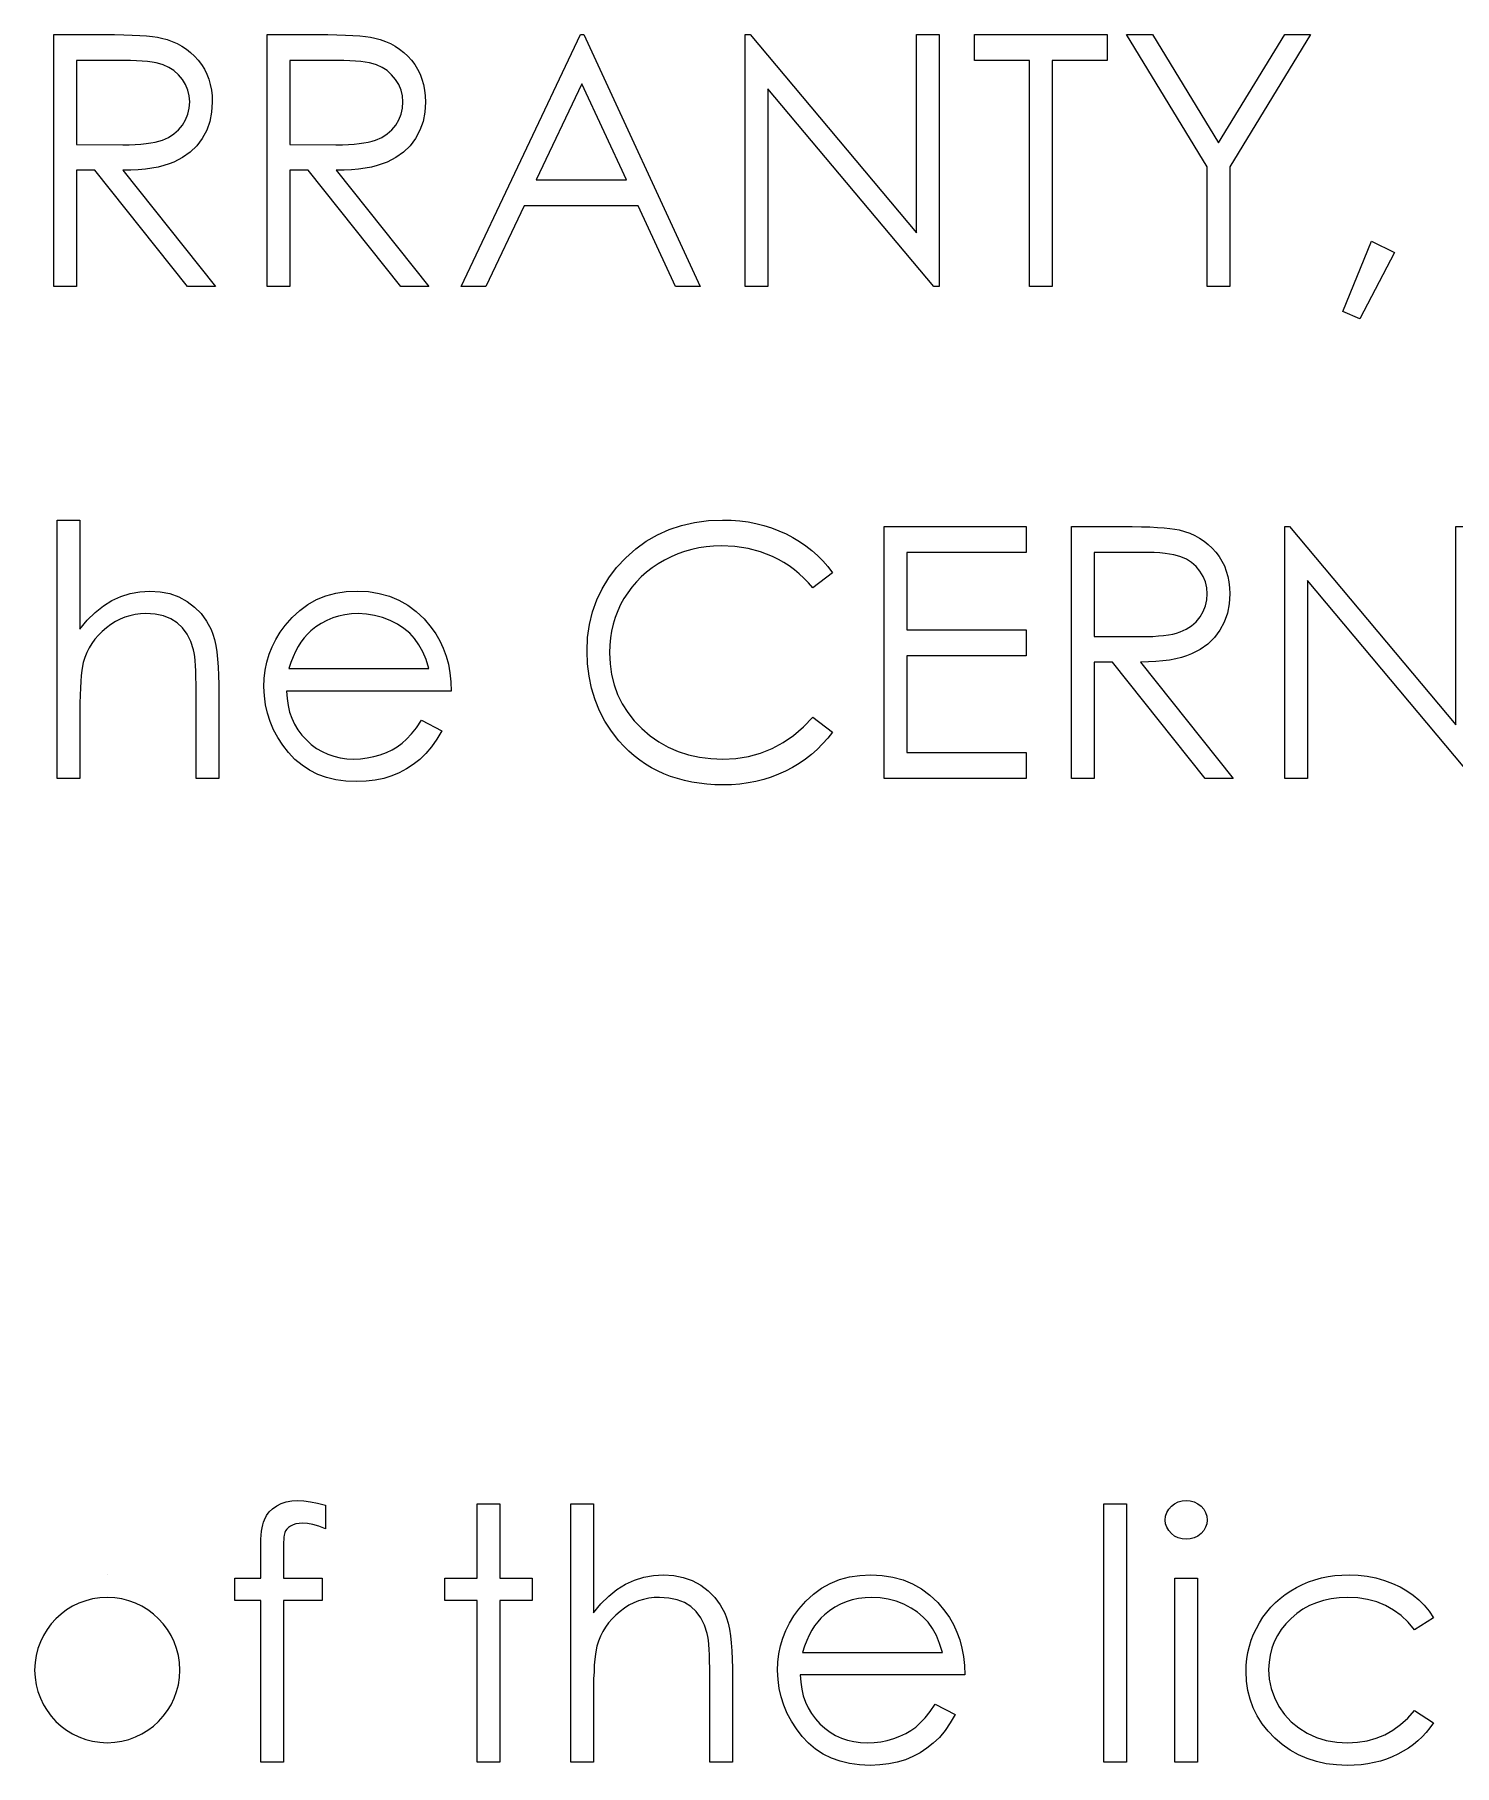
# Model space of a CAD drawing. Header units: millimetres. Extents: x -27 to 266, y -7 to 117.
# Drawn here: x 0.45 to 20.18, y 65.64 to 89.68 of the extents above; entities that cross this region are included whole.
import ezdxf

# ---------------------------------------------------------------- set-up
doc = ezdxf.new("R2010")
doc.units = ezdxf.units.MM

msp = doc.modelspace()

# ---------------------------------------------------------------- linework, layer by layer
at = {"color": 7, "linetype": 'Continuous'}
msp.add_line((1.466, 68.284), (1.466, 68.284), dxfattribs=at)
at = {"color": 7, "linetype": 'Continuous', "flags": 128}
for points in [[(0.724, 89.681), (1.424, 89.681), (1.424, 89.681), (1.565, 89.681), (1.694, 89.679), (1.81, 89.674), (1.915, 89.67), (2.008, 89.663), (2.09, 89.655), (2.16, 89.645), (2.217, 89.634), (2.217, 89.634), (2.294, 89.613), (2.367, 89.588), (2.436, 89.557), (2.501, 89.521), (2.563, 89.48), (2.621, 89.433), (2.676, 89.382), (2.726, 89.325), (2.773, 89.265), (2.813, 89.2), (2.846, 89.133), (2.874, 89.062), (2.895, 88.988), (2.911, 88.911), (2.92, 88.83), (2.923, 88.745), (2.923, 88.745), (2.914, 88.606), (2.888, 88.476), (2.845, 88.354), (2.784, 88.24), (2.708, 88.138), (2.617, 88.049), (2.51, 87.973), (2.39, 87.91), (2.322, 87.884), (2.25, 87.861), (2.17, 87.842), (2.085, 87.826), (1.993, 87.814), (1.895, 87.805), (1.792, 87.799), (1.682, 87.797), (1.682, 87.797), (2.967, 86.181), (2.967, 86.181), (2.579, 86.181), (2.579, 86.181), (1.293, 87.797), (1.293, 87.797), (1.038, 87.797), (1.038, 87.797), (1.038, 86.181), (1.038, 86.181), (0.724, 86.181), (0.724, 86.181), (0.724, 89.681)], [(3.685, 89.681), (4.386, 89.681), (4.386, 89.681), (4.526, 89.681), (4.655, 89.679), (4.771, 89.674), (4.877, 89.67), (4.97, 89.663), (5.051, 89.655), (5.121, 89.645), (5.179, 89.634), (5.179, 89.634), (5.255, 89.613), (5.328, 89.588), (5.398, 89.557), (5.463, 89.521), (5.524, 89.48), (5.583, 89.433), (5.637, 89.382), (5.688, 89.325), (5.734, 89.265), (5.774, 89.2), (5.808, 89.133), (5.835, 89.062), (5.857, 88.988), (5.872, 88.911), (5.881, 88.83), (5.884, 88.745), (5.884, 88.745), (5.876, 88.606), (5.85, 88.476), (5.806, 88.354), (5.746, 88.24), (5.67, 88.138), (5.578, 88.049), (5.472, 87.973), (5.351, 87.91), (5.284, 87.884), (5.211, 87.861), (5.132, 87.842), (5.046, 87.826), (4.954, 87.814), (4.857, 87.805), (4.753, 87.799), (4.643, 87.797), (4.643, 87.797), (5.929, 86.181), (5.929, 86.181), (5.541, 86.181), (5.541, 86.181), (4.255, 87.797), (4.255, 87.797), (4, 87.797), (4, 87.797), (4, 86.181), (4, 86.181), (3.685, 86.181), (3.685, 86.181), (3.685, 89.681)], [(8.083, 89.681), (9.698, 86.181), (9.698, 86.181), (9.357, 86.181), (9.357, 86.181), (8.839, 87.303), (8.839, 87.303), (7.253, 87.303), (7.253, 87.303), (6.721, 86.181), (6.721, 86.181), (6.378, 86.181), (6.378, 86.181), (8.038, 89.681), (8.038, 89.681), (8.083, 89.681)], [(10.326, 86.181), (10.326, 89.681), (10.326, 89.681), (10.392, 89.681), (10.392, 89.681), (12.705, 86.927), (12.705, 86.927), (12.705, 89.681), (12.705, 89.681), (13.019, 89.681), (13.019, 89.681), (13.019, 86.181), (13.019, 86.181), (12.947, 86.181), (12.947, 86.181), (10.641, 88.93), (10.641, 88.93), (10.641, 86.181), (10.641, 86.181), (10.326, 86.181)], [(13.512, 89.322), (13.512, 89.681), (13.512, 89.681), (15.352, 89.681), (15.352, 89.681), (15.352, 89.322), (15.352, 89.322), (14.589, 89.322), (14.589, 89.322), (14.589, 86.181), (14.589, 86.181), (14.275, 86.181), (14.275, 86.181), (14.275, 89.322), (14.275, 89.322), (13.512, 89.322)], [(15.621, 89.681), (15.981, 89.681), (15.981, 89.681), (16.901, 88.178), (16.901, 88.178), (17.819, 89.681), (17.819, 89.681), (18.179, 89.681), (18.179, 89.681), (17.057, 87.845), (17.057, 87.845), (17.057, 86.181), (17.057, 86.181), (16.743, 86.181), (16.743, 86.181), (16.743, 87.845), (16.743, 87.845), (15.621, 89.681)], [(1.038, 89.322), (1.038, 88.156), (1.038, 88.156), (1.679, 88.151), (1.679, 88.151), (1.769, 88.152), (1.853, 88.155), (1.931, 88.16), (2.003, 88.167), (2.069, 88.176), (2.128, 88.187), (2.182, 88.201), (2.23, 88.216), (2.314, 88.254), (2.389, 88.301), (2.454, 88.358), (2.508, 88.425), (2.552, 88.499), (2.583, 88.577), (2.602, 88.66), (2.609, 88.746), (2.609, 88.746), (2.602, 88.83), (2.583, 88.911), (2.551, 88.987), (2.507, 89.06), (2.452, 89.125), (2.39, 89.181), (2.32, 89.226), (2.241, 89.261), (2.196, 89.276), (2.145, 89.288), (2.087, 89.299), (2.022, 89.307), (1.95, 89.314), (1.872, 89.319), (1.786, 89.322), (1.694, 89.322), (1.694, 89.322), (1.038, 89.322)], [(4, 89.322), (4, 88.156), (4, 88.156), (4.64, 88.151), (4.64, 88.151), (4.73, 88.152), (4.814, 88.155), (4.892, 88.16), (4.964, 88.167), (5.03, 88.176), (5.09, 88.187), (5.144, 88.201), (5.191, 88.216), (5.276, 88.254), (5.351, 88.301), (5.415, 88.358), (5.47, 88.425), (5.514, 88.499), (5.545, 88.577), (5.564, 88.66), (5.57, 88.746), (5.57, 88.746), (5.564, 88.83), (5.545, 88.911), (5.513, 88.987), (5.468, 89.06), (5.414, 89.125), (5.351, 89.181), (5.281, 89.226), (5.203, 89.261), (5.158, 89.276), (5.107, 89.288), (5.048, 89.299), (4.984, 89.307), (4.912, 89.314), (4.833, 89.319), (4.748, 89.322), (4.656, 89.322), (4.656, 89.322), (4, 89.322)], [(8.057, 88.999), (7.423, 87.662), (7.423, 87.662), (8.674, 87.662), (8.674, 87.662), (8.057, 88.999)], [(19.025, 86.81), (19.346, 86.654), (19.346, 86.654), (18.863, 85.733), (18.863, 85.733), (18.628, 85.835), (18.628, 85.835), (19.025, 86.81)], [(0.769, 82.938), (1.083, 82.938), (1.083, 82.938), (1.083, 81.423), (1.083, 81.423), (1.187, 81.547), (1.296, 81.654), (1.41, 81.745), (1.529, 81.819), (1.653, 81.876), (1.783, 81.918), (1.917, 81.942), (2.056, 81.951), (2.056, 81.951), (2.198, 81.942), (2.331, 81.915), (2.456, 81.869), (2.572, 81.806), (2.677, 81.728), (2.768, 81.637), (2.844, 81.534), (2.905, 81.418), (2.93, 81.353), (2.952, 81.278), (2.97, 81.196), (2.986, 81.105), (2.997, 81.005), (3.005, 80.897), (3.011, 80.78), (3.012, 80.654), (3.012, 80.654), (3.012, 79.348), (3.012, 79.348), (2.698, 79.348), (2.698, 79.348), (2.698, 80.551), (2.698, 80.551), (2.698, 80.656), (2.696, 80.751), (2.693, 80.837), (2.689, 80.915), (2.684, 80.983), (2.678, 81.042), (2.67, 81.093), (2.662, 81.133), (2.662, 81.133), (2.624, 81.251), (2.573, 81.353), (2.51, 81.44), (2.434, 81.51), (2.345, 81.566), (2.243, 81.605), (2.128, 81.629), (2.001, 81.637), (2.001, 81.637), (1.925, 81.634), (1.851, 81.625), (1.779, 81.609), (1.71, 81.588), (1.642, 81.56), (1.576, 81.527), (1.513, 81.487), (1.451, 81.442), (1.393, 81.391), (1.34, 81.339), (1.293, 81.283), (1.25, 81.224), (1.213, 81.162), (1.18, 81.097), (1.153, 81.029), (1.131, 80.959), (1.131, 80.959), (1.12, 80.908), (1.11, 80.847), (1.102, 80.776), (1.095, 80.695), (1.09, 80.605), (1.086, 80.504), (1.084, 80.394), (1.083, 80.273), (1.083, 80.273), (1.083, 79.348), (1.083, 79.348), (0.769, 79.348), (0.769, 79.348), (0.769, 82.938)], [(11.538, 82.206), (11.263, 81.996), (11.263, 81.996), (11.204, 82.065), (11.141, 82.13), (11.076, 82.191), (11.008, 82.248), (10.936, 82.3), (10.863, 82.348), (10.786, 82.391), (10.706, 82.43), (10.539, 82.495), (10.364, 82.542), (10.182, 82.57), (9.991, 82.579), (9.991, 82.579), (9.886, 82.576), (9.782, 82.566), (9.681, 82.551), (9.582, 82.529), (9.484, 82.501), (9.388, 82.467), (9.295, 82.427), (9.203, 82.38), (9.115, 82.329), (9.032, 82.273), (8.954, 82.212), (8.881, 82.148), (8.813, 82.079), (8.751, 82.006), (8.694, 81.928), (8.641, 81.847), (8.594, 81.762), (8.554, 81.674), (8.52, 81.585), (8.492, 81.491), (8.47, 81.396), (8.454, 81.299), (8.445, 81.198), (8.442, 81.095), (8.442, 81.095), (8.449, 80.94), (8.47, 80.792), (8.504, 80.65), (8.553, 80.516), (8.616, 80.386), (8.693, 80.265), (8.783, 80.149), (8.888, 80.04), (9.003, 79.941), (9.125, 79.855), (9.255, 79.783), (9.392, 79.723), (9.536, 79.677), (9.688, 79.644), (9.847, 79.624), (10.013, 79.617), (10.013, 79.617), (10.196, 79.626), (10.371, 79.654), (10.539, 79.699), (10.699, 79.763), (10.852, 79.845), (10.997, 79.945), (11.133, 80.064), (11.263, 80.201), (11.263, 80.201), (11.538, 79.992), (11.538, 79.992), (11.471, 79.908), (11.399, 79.827), (11.324, 79.752), (11.245, 79.682), (11.162, 79.616), (11.074, 79.556), (10.982, 79.5), (10.887, 79.45), (10.788, 79.405), (10.686, 79.366), (10.582, 79.333), (10.474, 79.306), (10.364, 79.285), (10.25, 79.27), (10.134, 79.261), (10.015, 79.258), (10.015, 79.258), (9.902, 79.26), (9.792, 79.268), (9.686, 79.28), (9.582, 79.297), (9.481, 79.318), (9.383, 79.345), (9.289, 79.375), (9.197, 79.411), (9.108, 79.452), (9.022, 79.497), (8.94, 79.548), (8.86, 79.603), (8.783, 79.662), (8.71, 79.727), (8.639, 79.796), (8.572, 79.87), (8.572, 79.87), (8.468, 80.003), (8.377, 80.143), (8.301, 80.288), (8.239, 80.441), (8.19, 80.6), (8.156, 80.767), (8.135, 80.939), (8.128, 81.118), (8.128, 81.118), (8.136, 81.307), (8.161, 81.488), (8.203, 81.661), (8.262, 81.827), (8.337, 81.984), (8.43, 82.135), (8.539, 82.277), (8.665, 82.413), (8.804, 82.536), (8.95, 82.643), (9.106, 82.732), (9.27, 82.807), (9.442, 82.864), (9.623, 82.905), (9.813, 82.929), (10.011, 82.938), (10.011, 82.938), (10.132, 82.935), (10.249, 82.926), (10.364, 82.911), (10.475, 82.89), (10.584, 82.863), (10.69, 82.829), (10.793, 82.79), (10.892, 82.745), (10.988, 82.695), (11.08, 82.639), (11.168, 82.579), (11.251, 82.514), (11.329, 82.444), (11.403, 82.37), (11.473, 82.29), (11.538, 82.206)], [(12.256, 82.848), (14.23, 82.848), (14.23, 82.848), (14.23, 82.489), (14.23, 82.489), (12.57, 82.489), (12.57, 82.489), (12.57, 81.412), (12.57, 81.412), (14.23, 81.412), (14.23, 81.412), (14.23, 81.053), (14.23, 81.053), (12.57, 81.053), (12.57, 81.053), (12.57, 79.707), (12.57, 79.707), (14.23, 79.707), (14.23, 79.707), (14.23, 79.348), (14.23, 79.348), (12.256, 79.348), (12.256, 79.348), (12.256, 82.848)], [(14.859, 82.848), (15.559, 82.848), (15.559, 82.848), (15.699, 82.847), (15.828, 82.845), (15.945, 82.841), (16.05, 82.836), (16.143, 82.829), (16.224, 82.821), (16.294, 82.812), (16.352, 82.8), (16.352, 82.8), (16.428, 82.78), (16.501, 82.754), (16.571, 82.723), (16.636, 82.688), (16.698, 82.646), (16.756, 82.6), (16.81, 82.549), (16.861, 82.492), (16.907, 82.432), (16.947, 82.367), (16.981, 82.3), (17.008, 82.229), (17.03, 82.155), (17.045, 82.078), (17.054, 81.996), (17.057, 81.912), (17.057, 81.912), (17.049, 81.773), (17.023, 81.642), (16.979, 81.52), (16.919, 81.407), (16.843, 81.304), (16.752, 81.215), (16.645, 81.14), (16.524, 81.077), (16.457, 81.051), (16.384, 81.028), (16.305, 81.009), (16.219, 80.993), (16.128, 80.98), (16.03, 80.971), (15.926, 80.966), (15.816, 80.964), (15.816, 80.964), (17.102, 79.348), (17.102, 79.348), (16.714, 79.348), (16.714, 79.348), (15.428, 80.964), (15.428, 80.964), (15.173, 80.964), (15.173, 80.964), (15.173, 79.348), (15.173, 79.348), (14.859, 79.348), (14.859, 79.348), (14.859, 82.848)], [(17.82, 79.348), (17.82, 82.848), (17.82, 82.848), (17.886, 82.848), (17.886, 82.848), (20.198, 80.093), (20.198, 80.093), (20.198, 82.848), (20.198, 82.848), (20.512, 82.848), (20.512, 82.848), (20.512, 79.348), (20.512, 79.348), (20.441, 79.348), (20.441, 79.348), (18.134, 82.097), (18.134, 82.097), (18.134, 79.348), (18.134, 79.348), (17.82, 79.348)], [(15.173, 82.489), (15.173, 81.322), (15.173, 81.322), (15.813, 81.318), (15.813, 81.318), (15.903, 81.318), (15.987, 81.322), (16.065, 81.327), (16.137, 81.334), (16.203, 81.343), (16.263, 81.354), (16.317, 81.367), (16.365, 81.383), (16.449, 81.421), (16.524, 81.468), (16.588, 81.525), (16.643, 81.592), (16.687, 81.666), (16.718, 81.744), (16.737, 81.827), (16.743, 81.913), (16.743, 81.913), (16.737, 81.997), (16.718, 82.078), (16.686, 82.154), (16.641, 82.226), (16.587, 82.292), (16.524, 82.348), (16.454, 82.393), (16.376, 82.428), (16.331, 82.442), (16.28, 82.455), (16.221, 82.465), (16.157, 82.474), (16.085, 82.481), (16.006, 82.486), (15.921, 82.488), (15.829, 82.489), (15.829, 82.489), (15.173, 82.489)], [(5.829, 80.156), (6.109, 80.009), (6.109, 80.009), (6.04, 79.892), (5.966, 79.787), (5.888, 79.693), (5.804, 79.612), (5.714, 79.541), (5.621, 79.479), (5.52, 79.426), (5.415, 79.382), (5.304, 79.347), (5.185, 79.323), (5.06, 79.308), (4.927, 79.303), (4.927, 79.303), (4.78, 79.31), (4.641, 79.329), (4.511, 79.36), (4.388, 79.404), (4.274, 79.461), (4.169, 79.53), (4.07, 79.612), (3.981, 79.707), (3.901, 79.809), (3.832, 79.915), (3.774, 80.025), (3.726, 80.138), (3.688, 80.253), (3.662, 80.372), (3.646, 80.494), (3.641, 80.62), (3.641, 80.62), (3.645, 80.738), (3.659, 80.853), (3.682, 80.964), (3.714, 81.073), (3.756, 81.178), (3.806, 81.28), (3.866, 81.379), (3.935, 81.474), (3.935, 81.474), (4.032, 81.585), (4.138, 81.683), (4.251, 81.764), (4.372, 81.832), (4.501, 81.883), (4.638, 81.921), (4.782, 81.943), (4.935, 81.951), (4.935, 81.951), (5.092, 81.943), (5.241, 81.919), (5.382, 81.88), (5.515, 81.825), (5.639, 81.754), (5.756, 81.667), (5.865, 81.565), (5.965, 81.447), (5.965, 81.447), (6.029, 81.355), (6.085, 81.259), (6.132, 81.156), (6.171, 81.048), (6.202, 80.934), (6.224, 80.815), (6.238, 80.69), (6.243, 80.56), (6.243, 80.56), (3.955, 80.56), (3.955, 80.56), (3.961, 80.459), (3.975, 80.362), (3.997, 80.27), (4.028, 80.183), (4.066, 80.101), (4.112, 80.023), (4.167, 79.95), (4.23, 79.882), (4.298, 79.82), (4.37, 79.766), (4.447, 79.72), (4.527, 79.683), (4.612, 79.655), (4.7, 79.634), (4.792, 79.622), (4.888, 79.617), (4.888, 79.617), (4.982, 79.621), (5.074, 79.632), (5.165, 79.651), (5.255, 79.677), (5.341, 79.709), (5.42, 79.747), (5.492, 79.789), (5.558, 79.836), (5.622, 79.893), (5.689, 79.966), (5.758, 80.053), (5.829, 80.156)], [(5.929, 80.874), (5.892, 80.998), (5.846, 81.109), (5.794, 81.206), (5.733, 81.29), (5.665, 81.365), (5.585, 81.431), (5.495, 81.49), (5.395, 81.541), (5.288, 81.583), (5.178, 81.613), (5.066, 81.631), (4.951, 81.637), (4.951, 81.637), (4.857, 81.633), (4.766, 81.622), (4.678, 81.603), (4.595, 81.577), (4.513, 81.543), (4.436, 81.502), (4.363, 81.453), (4.292, 81.397), (4.292, 81.397), (4.243, 81.351), (4.197, 81.299), (4.154, 81.242), (4.115, 81.179), (4.079, 81.111), (4.045, 81.037), (4.015, 80.959), (3.988, 80.874), (3.988, 80.874), (5.929, 80.874)], [(4.493, 69.25), (4.493, 68.923), (4.493, 68.923), (4.403, 68.958), (4.321, 68.982), (4.244, 68.997), (4.175, 69.002), (4.175, 69.002), (4.128, 68.999), (4.084, 68.992), (4.046, 68.98), (4.011, 68.962), (3.981, 68.941), (3.957, 68.919), (3.94, 68.895), (3.929, 68.87), (3.925, 68.855), (3.922, 68.834), (3.918, 68.807), (3.916, 68.776), (3.914, 68.738), (3.913, 68.696), (3.912, 68.647), (3.912, 68.594), (3.912, 68.594), (3.912, 68.239), (3.912, 68.239), (4.448, 68.239), (4.448, 68.239), (4.448, 67.925), (4.448, 67.925), (3.911, 67.925), (3.911, 67.925), (3.91, 65.681), (3.91, 65.681), (3.596, 65.681), (3.596, 65.681), (3.596, 67.925), (3.596, 67.925), (3.237, 67.925), (3.237, 67.925), (3.237, 68.239), (3.237, 68.239), (3.596, 68.239), (3.596, 68.239), (3.596, 68.648), (3.596, 68.648), (3.596, 68.716), (3.599, 68.778), (3.603, 68.836), (3.608, 68.889), (3.615, 68.936), (3.624, 68.979), (3.634, 69.017), (3.646, 69.049), (3.676, 69.106), (3.714, 69.158), (3.761, 69.203), (3.817, 69.242), (3.881, 69.275), (3.951, 69.298), (4.028, 69.311), (4.11, 69.316), (4.11, 69.316), (4.194, 69.312), (4.286, 69.3), (4.386, 69.279), (4.493, 69.25)], [(6.602, 69.271), (6.916, 69.271), (6.916, 69.271), (6.916, 68.239), (6.916, 68.239), (7.365, 68.239), (7.365, 68.239), (7.365, 67.925), (7.365, 67.925), (6.916, 67.925), (6.916, 67.925), (6.916, 65.681), (6.916, 65.681), (6.602, 65.681), (6.602, 65.681), (6.602, 67.925), (6.602, 67.925), (6.153, 67.925), (6.153, 67.925), (6.153, 68.239), (6.153, 68.239), (6.602, 68.239), (6.602, 68.239), (6.602, 69.271)], [(7.903, 69.271), (8.217, 69.271), (8.217, 69.271), (8.217, 67.756), (8.217, 67.756), (8.321, 67.88), (8.431, 67.987), (8.544, 68.079), (8.663, 68.152), (8.788, 68.21), (8.917, 68.251), (9.051, 68.276), (9.191, 68.284), (9.191, 68.284), (9.332, 68.275), (9.465, 68.248), (9.59, 68.203), (9.707, 68.14), (9.812, 68.061), (9.903, 67.971), (9.979, 67.867), (10.04, 67.751), (10.065, 67.686), (10.087, 67.612), (10.105, 67.53), (10.12, 67.438), (10.132, 67.338), (10.14, 67.23), (10.146, 67.113), (10.147, 66.988), (10.147, 66.988), (10.147, 65.681), (10.147, 65.681), (9.833, 65.681), (9.833, 65.681), (9.833, 66.885), (9.833, 66.885), (9.832, 66.989), (9.831, 67.084), (9.828, 67.171), (9.824, 67.248), (9.819, 67.316), (9.813, 67.375), (9.805, 67.426), (9.796, 67.467), (9.796, 67.467), (9.759, 67.584), (9.708, 67.687), (9.645, 67.773), (9.569, 67.844), (9.48, 67.899), (9.378, 67.938), (9.263, 67.962), (9.135, 67.97), (9.135, 67.97), (9.06, 67.967), (8.986, 67.958), (8.914, 67.943), (8.844, 67.922), (8.776, 67.894), (8.711, 67.861), (8.647, 67.821), (8.586, 67.775), (8.527, 67.725), (8.475, 67.672), (8.427, 67.616), (8.384, 67.557), (8.347, 67.495), (8.315, 67.431), (8.288, 67.363), (8.266, 67.293), (8.266, 67.293), (8.255, 67.241), (8.245, 67.18), (8.236, 67.11), (8.229, 67.028), (8.225, 66.938), (8.22, 66.837), (8.218, 66.727), (8.217, 66.606), (8.217, 66.606), (8.217, 65.681), (8.217, 65.681), (7.903, 65.681), (7.903, 65.681), (7.903, 69.271)], [(15.307, 69.271), (15.621, 69.271), (15.621, 69.271), (15.621, 65.681), (15.621, 65.681), (15.307, 65.681), (15.307, 65.681), (15.307, 69.271)], [(16.45, 69.316), (16.508, 69.311), (16.562, 69.296), (16.612, 69.271), (16.657, 69.237), (16.695, 69.195), (16.721, 69.149), (16.738, 69.099), (16.743, 69.045), (16.743, 69.045), (16.738, 68.993), (16.721, 68.944), (16.695, 68.898), (16.657, 68.857), (16.612, 68.822), (16.562, 68.797), (16.508, 68.783), (16.45, 68.778), (16.45, 68.778), (16.393, 68.783), (16.34, 68.797), (16.29, 68.822), (16.245, 68.857), (16.208, 68.898), (16.182, 68.944), (16.165, 68.993), (16.16, 69.045), (16.16, 69.045), (16.165, 69.099), (16.182, 69.149), (16.208, 69.195), (16.245, 69.237), (16.29, 69.271), (16.34, 69.296), (16.393, 69.311), (16.45, 69.316)], [(12.964, 66.489), (13.243, 66.343), (13.243, 66.343), (13.174, 66.226), (13.101, 66.12), (13.022, 66.026), (12.938, 65.945), (12.849, 65.874), (12.755, 65.813), (12.655, 65.759), (12.55, 65.715), (12.438, 65.681), (12.32, 65.656), (12.194, 65.642), (12.062, 65.637), (12.062, 65.637), (11.915, 65.643), (11.776, 65.662), (11.645, 65.693), (11.523, 65.738), (11.409, 65.794), (11.303, 65.864), (11.205, 65.946), (11.116, 66.04), (11.036, 66.143), (10.967, 66.249), (10.908, 66.358), (10.861, 66.471), (10.823, 66.587), (10.796, 66.705), (10.781, 66.828), (10.775, 66.953), (10.775, 66.953), (10.78, 67.071), (10.793, 67.186), (10.817, 67.298), (10.849, 67.406), (10.89, 67.511), (10.941, 67.613), (11.001, 67.712), (11.07, 67.807), (11.07, 67.807), (11.167, 67.919), (11.272, 68.016), (11.385, 68.098), (11.506, 68.165), (11.635, 68.217), (11.772, 68.255), (11.917, 68.276), (12.069, 68.284), (12.069, 68.284), (12.227, 68.276), (12.376, 68.252), (12.517, 68.213), (12.649, 68.159), (12.774, 68.088), (12.89, 68.001), (12.999, 67.898), (13.099, 67.781), (13.099, 67.781), (13.164, 67.689), (13.219, 67.592), (13.267, 67.489), (13.306, 67.381), (13.336, 67.267), (13.359, 67.148), (13.372, 67.023), (13.378, 66.893), (13.378, 66.893), (11.089, 66.893), (11.089, 66.893), (11.096, 66.792), (11.11, 66.695), (11.132, 66.603), (11.163, 66.517), (11.201, 66.434), (11.247, 66.357), (11.302, 66.284), (11.364, 66.215), (11.433, 66.153), (11.505, 66.099), (11.581, 66.054), (11.662, 66.017), (11.746, 65.988), (11.835, 65.968), (11.926, 65.955), (12.022, 65.951), (12.022, 65.951), (12.116, 65.954), (12.208, 65.965), (12.299, 65.984), (12.389, 66.01), (12.475, 66.043), (12.555, 66.08), (12.627, 66.122), (12.693, 66.169), (12.757, 66.226), (12.823, 66.299), (12.893, 66.386), (12.964, 66.489)], [(16.294, 68.239), (16.609, 68.239), (16.609, 68.239), (16.609, 65.681), (16.609, 65.681), (16.294, 65.681), (16.294, 65.681), (16.294, 68.239)], [(19.884, 67.685), (19.621, 67.521), (19.621, 67.521), (19.532, 67.626), (19.435, 67.718), (19.33, 67.795), (19.218, 67.858), (19.097, 67.907), (18.969, 67.942), (18.834, 67.963), (18.69, 67.97), (18.69, 67.97), (18.575, 67.965), (18.464, 67.952), (18.359, 67.929), (18.259, 67.897), (18.164, 67.856), (18.073, 67.805), (17.988, 67.746), (17.907, 67.678), (17.834, 67.603), (17.771, 67.523), (17.717, 67.441), (17.674, 67.354), (17.639, 67.263), (17.615, 67.169), (17.601, 67.07), (17.596, 66.967), (17.596, 66.967), (17.605, 66.833), (17.631, 66.704), (17.676, 66.578), (17.739, 66.456), (17.817, 66.343), (17.909, 66.242), (18.014, 66.156), (18.132, 66.083), (18.261, 66.025), (18.397, 65.984), (18.541, 65.959), (18.692, 65.951), (18.692, 65.951), (18.831, 65.958), (18.964, 65.979), (19.089, 66.014), (19.209, 66.063), (19.322, 66.126), (19.428, 66.203), (19.528, 66.294), (19.621, 66.399), (19.621, 66.399), (19.884, 66.227), (19.884, 66.227), (19.836, 66.159), (19.785, 66.094), (19.729, 66.034), (19.669, 65.978), (19.606, 65.925), (19.538, 65.877), (19.466, 65.832), (19.391, 65.792), (19.313, 65.755), (19.231, 65.724), (19.148, 65.697), (19.061, 65.675), (18.972, 65.658), (18.879, 65.646), (18.785, 65.639), (18.687, 65.637), (18.687, 65.637), (18.539, 65.642), (18.397, 65.66), (18.262, 65.69), (18.133, 65.731), (18.01, 65.785), (17.894, 65.85), (17.784, 65.927), (17.681, 66.016), (17.587, 66.113), (17.507, 66.216), (17.438, 66.324), (17.382, 66.437), (17.338, 66.555), (17.307, 66.678), (17.288, 66.806), (17.282, 66.939), (17.282, 66.939), (17.284, 67.03), (17.294, 67.119), (17.308, 67.206), (17.329, 67.292), (17.355, 67.376), (17.387, 67.459), (17.425, 67.539), (17.468, 67.619), (17.517, 67.695), (17.57, 67.767), (17.628, 67.835), (17.69, 67.898), (17.756, 67.957), (17.827, 68.011), (17.903, 68.062), (17.982, 68.108), (18.065, 68.149), (18.15, 68.185), (18.238, 68.215), (18.328, 68.24), (18.421, 68.259), (18.516, 68.273), (18.613, 68.281), (18.713, 68.284), (18.713, 68.284), (18.839, 68.279), (18.963, 68.264), (19.084, 68.241), (19.203, 68.206), (19.317, 68.164), (19.422, 68.116), (19.517, 68.062), (19.604, 68.003), (19.684, 67.936), (19.757, 67.861), (19.824, 67.777), (19.884, 67.685)], [(13.064, 67.207), (13.026, 67.331), (12.981, 67.442), (12.928, 67.539), (12.868, 67.624), (12.799, 67.698), (12.719, 67.765), (12.63, 67.823), (12.529, 67.875), (12.423, 67.917), (12.313, 67.946), (12.201, 67.964), (12.086, 67.97), (12.086, 67.97), (11.992, 67.966), (11.9, 67.955), (11.813, 67.936), (11.729, 67.91), (11.648, 67.876), (11.571, 67.835), (11.497, 67.786), (11.427, 67.73), (11.427, 67.73), (11.377, 67.684), (11.332, 67.632), (11.289, 67.575), (11.25, 67.513), (11.213, 67.444), (11.18, 67.37), (11.15, 67.292), (11.122, 67.207), (11.122, 67.207), (13.064, 67.207)]]:
    msp.add_lwpolyline(points, dxfattribs=at)
at = {"color": 7, "linetype": 'Continuous'}
msp.add_arc((1.464, 66.961), 1.009, 90.0000247332, 89.9999752696, dxfattribs=at)

doc.saveas('drawing.dxf')
